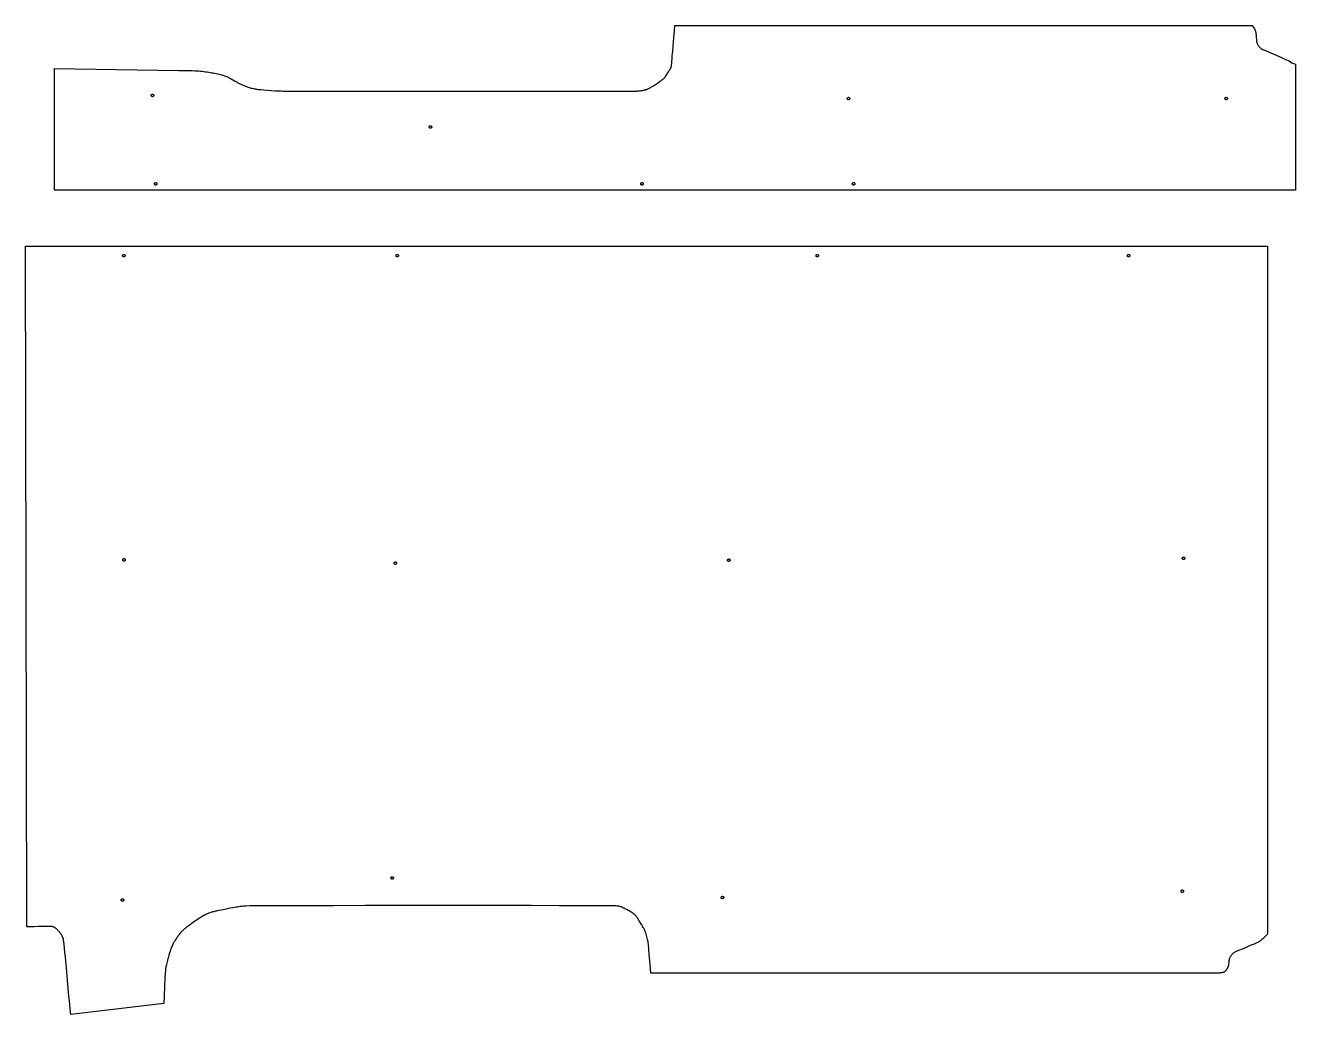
# Model space of a CAD drawing. Extents: x 1573 to 6745, y -2041 to 3468.
# Drawn here: x 2908 to 4919, y -684 to 882 of the extents above; entities that cross this region are included whole.
import ezdxf

# ---------------------------------------------------------------- set-up
doc = ezdxf.new("R2010")
doc.units = 0
doc.layers.add('Default Layer', color=1, linetype='CONTINUOUS')

msp = doc.modelspace()

# ---------------------------------------------------------------- linework, layer by layer
at = {"layer": 'Default Layer'}
for points in [[(4918.8, 620.7), (2953.9, 620.7), (2953.9, 813.5), (3149.9, 810.1), (3154.1, 810.1), (3158.6, 810), (3167.6, 809.9), (3171.9, 809.9), (3175.9, 809.8), (3177.7, 809.7), (3179.4, 809.6), (3180.9, 809.6), (3182.3, 809.5), (3184.9, 809.2), (3187.6, 808.9), (3190.3, 808.6), (3193, 808.2), (3195.6, 807.8), (3198.1, 807.4), (3200.6, 807), (3202.8, 806.6), (3205, 806.2), (3207.5, 805.7), (3209.9, 805.2), (3212.3, 804.7), (3214.6, 804.2), (3216.7, 803.7), (3218.5, 803.3), (3219.8, 802.9), (3220.9, 802.5), (3222, 802.1), (3223.1, 801.7), (3224.2, 801.3), (3225.3, 800.8), (3226.3, 800.4), (3228.5, 799.4), (3229.6, 798.9), (3230.8, 798.2), (3232.2, 797.5), (3233.6, 796.8), (3236.3, 795.3), (3238.7, 794), (3239.8, 793.4), (3240.9, 792.7), (3243, 791.5), (3244.1, 790.8), (3245.2, 790.2), (3246.3, 789.6), (3247.4, 789.1), (3248.6, 788.5), (3250, 787.8), (3251.6, 787.2), (3253.3, 786.5), (3255, 785.8), (3256.8, 785.1), (3258.5, 784.5), (3260.2, 783.9), (3261.9, 783.4), (3263.5, 782.9), (3265.2, 782.4), (3266.9, 782), (3268.6, 781.6), (3270.3, 781.2), (3272, 780.9), (3273.7, 780.6), (3274.8, 780.4), (3276.3, 780.3), (3278.1, 780.1), (3280.2, 779.9), (3285.3, 779.5), (3291, 779), (3297.3, 778.6), (3303.6, 778.1), (3306.7, 778), (3309.7, 777.8), (3312.6, 777.7), (3315.3, 777.6), (3317.6, 777.5), (3321.7, 777.5), (3335.1, 777.4), (3354.9, 777.4), (3380.4, 777.3), (3445.1, 777.3), (3523.5, 777.4), (3697.8, 777.5), (3782.1, 777.5), (3856.6, 777.6), (3859.5, 777.6), (3862.5, 777.6), (3868.8, 777.6), (3871.7, 777.6), (3874.4, 777.6), (3875.6, 777.6), (3876.7, 777.7), (3877.7, 777.7), (3878.5, 777.8), (3880.1, 778), (3881.7, 778.2), (3883.3, 778.4), (3884.8, 778.7), (3886.4, 779), (3887.9, 779.3), (3889.3, 779.7), (3890, 779.9), (3890.6, 780.1), (3891.3, 780.3), (3891.9, 780.6), (3893.1, 781.1), (3894.3, 781.6), (3895.5, 782.2), (3896.7, 782.9), (3897.9, 783.5), (3900.2, 784.8), (3901.4, 785.5), (3902.8, 786.3), (3904.1, 787.2), (3905.6, 788.1), (3907, 789), (3908.3, 789.9), (3909.6, 790.8), (3910.7, 791.6), (3912.9, 793.1), (3913.9, 793.9), (3915, 794.7), (3916, 795.5), (3917, 796.3), (3917.5, 796.8), (3918, 797.2), (3918.4, 797.7), (3918.9, 798.2), (3919.3, 798.7), (3919.8, 799.2), (3920.3, 799.8), (3920.7, 800.4), (3921.7, 801.7), (3922.6, 803.1), (3923.5, 804.4), (3924.3, 805.7), (3925.7, 808), (3926.3, 808.9), (3927, 809.9), (3927.6, 810.8), (3928.2, 811.8), (3928.8, 812.7), (3929.1, 813.2), (3929.3, 813.7), (3929.6, 814.2), (3929.8, 814.7), (3930, 815.3), (3930.2, 815.8), (3930.3, 816.2), (3930.4, 816.8), (3930.5, 817.6), (3930.6, 818.5), (3930.9, 821.1), (3931.2, 824.2), (3931.5, 827.9), (3931.9, 832.1), (3932.6, 841.5), (3934.3, 862.4), (3935.1, 872.5), (3935.8, 881.5), (4850.2, 881.5), (4853.8, 875.9), (4855.9, 870.5), (4856, 868.5), (4856.2, 866.3), (4856.5, 861.9), (4856.6, 859.8), (4856.8, 857.9), (4856.9, 857.1), (4857.1, 856.3), (4857.2, 855.6), (4857.3, 855.1), (4857.6, 854.1), (4858, 853), (4858.5, 852), (4859, 851), (4859.5, 850), (4860, 849.1), (4860.6, 848.3), (4860.8, 847.9), (4861.1, 847.6), (4861.4, 847.2), (4861.7, 846.9), (4862, 846.7), (4862.3, 846.4), (4862.9, 845.8), (4863.6, 845.3), (4864.3, 844.9), (4865, 844.4), (4866.5, 843.6), (4867.1, 843.2), (4868.3, 842.7), (4871.9, 841.1), (4877, 838.9), (4883, 836.3), (4896.4, 830.6), (4902.9, 827.8), (4908.7, 825.4), (4913, 822.4), (4918.8, 819.9), (4918.8, 620.7)], [(3106.9, 770.7), (3106.9, 770.9), (3106.9, 771.1), (3107, 771.3), (3107, 771.5), (3107.1, 771.7), (3107.2, 771.8), (3107.3, 772), (3107.5, 772.1), (3107.6, 772.3), (3107.8, 772.4), (3107.9, 772.5), (3108.1, 772.6), (3108.3, 772.6), (3108.5, 772.7), (3108.7, 772.7), (3108.9, 772.7), (3109.1, 772.7), (3109.3, 772.7), (3109.5, 772.6), (3109.6, 772.6), (3109.8, 772.5), (3110, 772.4), (3110.1, 772.3), (3110.3, 772.1), (3110.4, 772), (3110.5, 771.8), (3110.6, 771.7), (3110.7, 771.5), (3110.8, 771.3), (3110.8, 771.1), (3110.9, 770.9), (3110.9, 770.7), (3110.9, 770.5), (3110.8, 770.3), (3110.8, 770.1), (3110.7, 769.9), (3110.6, 769.8), (3110.5, 769.6), (3110.4, 769.4), (3110.3, 769.3), (3110.1, 769.2), (3110, 769.1), (3109.8, 769), (3109.6, 768.9), (3109.5, 768.8), (3109.3, 768.8), (3109.1, 768.7), (3108.9, 768.7), (3108.7, 768.7), (3108.5, 768.8), (3108.3, 768.8), (3108.1, 768.9), (3107.9, 769), (3107.8, 769.1), (3107.6, 769.2), (3107.5, 769.3), (3107.3, 769.4), (3107.2, 769.6), (3107.1, 769.8), (3107, 769.9), (3107, 770.1), (3106.9, 770.3), (3106.9, 770.5), (3106.9, 770.7)], [(4208.9, 765.7), (4208.9, 765.9), (4208.9, 766.1), (4209, 766.3), (4209, 766.5), (4209.1, 766.7), (4209.2, 766.8), (4209.3, 767), (4209.5, 767.1), (4209.6, 767.3), (4209.8, 767.4), (4209.9, 767.5), (4210.1, 767.6), (4210.3, 767.6), (4210.5, 767.7), (4210.7, 767.7), (4210.9, 767.7), (4211.1, 767.7), (4211.3, 767.7), (4211.5, 767.6), (4211.6, 767.6), (4211.8, 767.5), (4212, 767.4), (4212.1, 767.3), (4212.3, 767.1), (4212.4, 767), (4212.5, 766.8), (4212.6, 766.7), (4212.7, 766.5), (4212.8, 766.3), (4212.8, 766.1), (4212.9, 765.9), (4212.9, 765.7), (4212.9, 765.5), (4212.8, 765.3), (4212.8, 765.1), (4212.7, 764.9), (4212.6, 764.8), (4212.5, 764.6), (4212.4, 764.4), (4212.3, 764.3), (4212.1, 764.2), (4212, 764.1), (4211.8, 764), (4211.6, 763.9), (4211.5, 763.8), (4211.3, 763.8), (4211.1, 763.7), (4210.9, 763.7), (4210.7, 763.7), (4210.5, 763.8), (4210.3, 763.8), (4210.1, 763.9), (4209.9, 764), (4209.8, 764.1), (4209.6, 764.2), (4209.5, 764.3), (4209.3, 764.4), (4209.2, 764.6), (4209.1, 764.8), (4209, 764.9), (4209, 765.1), (4208.9, 765.3), (4208.9, 765.5), (4208.9, 765.7)], [(4806.9, 765.7), (4806.9, 765.9), (4806.9, 766.1), (4807, 766.3), (4807, 766.5), (4807.1, 766.7), (4807.2, 766.8), (4807.3, 767), (4807.5, 767.1), (4807.6, 767.3), (4807.8, 767.4), (4807.9, 767.5), (4808.1, 767.6), (4808.3, 767.6), (4808.5, 767.7), (4808.7, 767.7), (4808.9, 767.7), (4809.1, 767.7), (4809.3, 767.7), (4809.5, 767.6), (4809.6, 767.6), (4809.8, 767.5), (4810, 767.4), (4810.1, 767.3), (4810.3, 767.1), (4810.4, 767), (4810.5, 766.8), (4810.6, 766.7), (4810.7, 766.5), (4810.8, 766.3), (4810.8, 766.1), (4810.9, 765.9), (4810.9, 765.7), (4810.9, 765.5), (4810.8, 765.3), (4810.8, 765.1), (4810.7, 764.9), (4810.6, 764.8), (4810.5, 764.6), (4810.4, 764.4), (4810.3, 764.3), (4810.1, 764.2), (4810, 764.1), (4809.8, 764), (4809.6, 763.9), (4809.5, 763.8), (4809.3, 763.8), (4809.1, 763.7), (4808.9, 763.7), (4808.7, 763.7), (4808.5, 763.8), (4808.3, 763.8), (4808.1, 763.9), (4807.9, 764), (4807.8, 764.1), (4807.6, 764.2), (4807.5, 764.3), (4807.3, 764.4), (4807.2, 764.6), (4807.1, 764.8), (4807, 764.9), (4807, 765.1), (4806.9, 765.3), (4806.9, 765.5), (4806.9, 765.7)], [(3546.9, 720.7), (3546.9, 720.9), (3546.9, 721.1), (3547, 721.3), (3547, 721.5), (3547.1, 721.7), (3547.2, 721.8), (3547.3, 722), (3547.5, 722.1), (3547.6, 722.3), (3547.8, 722.4), (3547.9, 722.5), (3548.1, 722.6), (3548.3, 722.6), (3548.5, 722.7), (3548.7, 722.7), (3548.9, 722.7), (3549.1, 722.7), (3549.3, 722.7), (3549.5, 722.6), (3549.6, 722.6), (3549.8, 722.5), (3550, 722.4), (3550.1, 722.3), (3550.3, 722.1), (3550.4, 722), (3550.5, 721.8), (3550.6, 721.7), (3550.7, 721.5), (3550.8, 721.3), (3550.8, 721.1), (3550.9, 720.9), (3550.9, 720.7), (3550.9, 720.5), (3550.8, 720.3), (3550.8, 720.1), (3550.7, 719.9), (3550.6, 719.8), (3550.5, 719.6), (3550.4, 719.4), (3550.3, 719.3), (3550.1, 719.2), (3550, 719.1), (3549.8, 719), (3549.6, 718.9), (3549.5, 718.8), (3549.3, 718.8), (3549.1, 718.7), (3548.9, 718.7), (3548.7, 718.7), (3548.5, 718.8), (3548.3, 718.8), (3548.1, 718.9), (3547.9, 719), (3547.8, 719.1), (3547.6, 719.2), (3547.5, 719.3), (3547.3, 719.4), (3547.2, 719.6), (3547.1, 719.8), (3547, 719.9), (3547, 720.1), (3546.9, 720.3), (3546.9, 720.5), (3546.9, 720.7)], [(3111.9, 630.7), (3111.9, 630.9), (3111.9, 631.1), (3112, 631.3), (3112, 631.5), (3112.1, 631.7), (3112.2, 631.8), (3112.3, 632), (3112.5, 632.1), (3112.6, 632.3), (3112.8, 632.4), (3112.9, 632.5), (3113.1, 632.6), (3113.3, 632.6), (3113.5, 632.7), (3113.7, 632.7), (3113.9, 632.7), (3114.1, 632.7), (3114.3, 632.7), (3114.5, 632.6), (3114.6, 632.6), (3114.8, 632.5), (3115, 632.4), (3115.1, 632.3), (3115.3, 632.1), (3115.4, 632), (3115.5, 631.8), (3115.6, 631.7), (3115.7, 631.5), (3115.8, 631.3), (3115.8, 631.1), (3115.9, 630.9), (3115.9, 630.7), (3115.9, 630.5), (3115.8, 630.3), (3115.8, 630.1), (3115.7, 629.9), (3115.6, 629.8), (3115.5, 629.6), (3115.4, 629.4), (3115.3, 629.3), (3115.1, 629.2), (3115, 629.1), (3114.8, 629), (3114.6, 628.9), (3114.5, 628.8), (3114.3, 628.8), (3114.1, 628.7), (3113.9, 628.7), (3113.7, 628.7), (3113.5, 628.8), (3113.3, 628.8), (3113.1, 628.9), (3112.9, 629), (3112.8, 629.1), (3112.6, 629.2), (3112.5, 629.3), (3112.3, 629.4), (3112.2, 629.6), (3112.1, 629.8), (3112, 629.9), (3112, 630.1), (3111.9, 630.3), (3111.9, 630.5), (3111.9, 630.7)], [(3881.9, 630.7), (3881.9, 630.9), (3881.9, 631.1), (3882, 631.3), (3882, 631.5), (3882.1, 631.7), (3882.2, 631.8), (3882.3, 632), (3882.5, 632.1), (3882.6, 632.3), (3882.8, 632.4), (3882.9, 632.5), (3883.1, 632.6), (3883.3, 632.6), (3883.5, 632.7), (3883.7, 632.7), (3883.9, 632.7), (3884.1, 632.7), (3884.3, 632.7), (3884.5, 632.6), (3884.6, 632.6), (3884.8, 632.5), (3885, 632.4), (3885.1, 632.3), (3885.3, 632.1), (3885.4, 632), (3885.5, 631.8), (3885.6, 631.7), (3885.7, 631.5), (3885.8, 631.3), (3885.8, 631.1), (3885.9, 630.9), (3885.9, 630.7), (3885.9, 630.5), (3885.8, 630.3), (3885.8, 630.1), (3885.7, 629.9), (3885.6, 629.8), (3885.5, 629.6), (3885.4, 629.4), (3885.3, 629.3), (3885.1, 629.2), (3885, 629.1), (3884.8, 629), (3884.6, 628.9), (3884.5, 628.8), (3884.3, 628.8), (3884.1, 628.7), (3883.9, 628.7), (3883.7, 628.7), (3883.5, 628.8), (3883.3, 628.8), (3883.1, 628.9), (3882.9, 629), (3882.8, 629.1), (3882.6, 629.2), (3882.5, 629.3), (3882.3, 629.4), (3882.2, 629.6), (3882.1, 629.8), (3882, 629.9), (3882, 630.1), (3881.9, 630.3), (3881.9, 630.5), (3881.9, 630.7)], [(4216.9, 630.7), (4216.9, 630.9), (4216.9, 631.1), (4217, 631.3), (4217, 631.5), (4217.1, 631.7), (4217.2, 631.8), (4217.3, 632), (4217.5, 632.1), (4217.6, 632.3), (4217.8, 632.4), (4217.9, 632.5), (4218.1, 632.6), (4218.3, 632.6), (4218.5, 632.7), (4218.7, 632.7), (4218.9, 632.7), (4219.1, 632.7), (4219.3, 632.7), (4219.5, 632.6), (4219.6, 632.6), (4219.8, 632.5), (4220, 632.4), (4220.1, 632.3), (4220.3, 632.1), (4220.4, 632), (4220.5, 631.8), (4220.6, 631.7), (4220.7, 631.5), (4220.8, 631.3), (4220.8, 631.1), (4220.9, 630.9), (4220.9, 630.7), (4220.9, 630.5), (4220.8, 630.3), (4220.8, 630.1), (4220.7, 629.9), (4220.6, 629.8), (4220.5, 629.6), (4220.4, 629.4), (4220.3, 629.3), (4220.1, 629.2), (4220, 629.1), (4219.8, 629), (4219.6, 628.9), (4219.5, 628.8), (4219.3, 628.8), (4219.1, 628.7), (4218.9, 628.7), (4218.7, 628.7), (4218.5, 628.8), (4218.3, 628.8), (4218.1, 628.9), (4217.9, 629), (4217.8, 629.1), (4217.6, 629.2), (4217.5, 629.3), (4217.3, 629.4), (4217.2, 629.6), (4217.1, 629.8), (4217, 629.9), (4217, 630.1), (4216.9, 630.3), (4216.9, 630.5), (4216.9, 630.7)], [(2907.6, 532), (4874.4, 532), (4874.4, -556.9), (4872, -559.3), (4870.8, -560.5), (4869.6, -561.6), (4867.9, -563.2), (4866.7, -564.3), (4865.5, -565.4), (4864.2, -566.5), (4863.5, -567.1), (4862.8, -567.7), (4862.1, -568.2), (4861.4, -568.7), (4860.7, -569.2), (4860, -569.6), (4859.6, -569.8), (4859, -570.1), (4857.4, -570.8), (4855.4, -571.8), (4852.9, -572.8), (4850.1, -574), (4847, -575.2), (4840.5, -577.9), (4834.1, -580.5), (4828.5, -582.7), (4826.2, -583.7), (4824.3, -584.5), (4823, -585.1), (4822.5, -585.3), (4822.3, -585.4), (4821.5, -585.9), (4820.8, -586.5), (4820.1, -587), (4819.5, -587.6), (4818.8, -588.2), (4818.2, -588.8), (4817.6, -589.5), (4817.1, -590.1), (4816.6, -590.8), (4816.1, -591.5), (4815.6, -592.3), (4815.2, -593), (4814.8, -593.8), (4814.4, -594.6), (4814.1, -595.4), (4813.8, -596.2), (4813.7, -596.7), (4813.5, -597.3), (4813.4, -597.9), (4813.3, -598.7), (4813.2, -600.3), (4813, -602.1), (4812.7, -604), (4812.6, -604.9), (4812.5, -605.8), (4812.3, -606.6), (4812.1, -607.4), (4811.9, -608.2), (4811.8, -608.5), (4811.6, -608.8), (4811.1, -610.1), (4810.8, -610.7), (4810.4, -611.3), (4810.1, -611.9), (4809.7, -612.5), (4809.4, -613), (4809, -613.6), (4808.6, -614.2), (4808.1, -614.7), (4807.7, -615.2), (4807.2, -615.7), (4806.7, -616.1), (4806.2, -616.5), (4805.6, -616.9), (4805.1, -617.2), (4804.8, -617.4), (4804.4, -617.5), (4804, -617.7), (4803.6, -617.8), (4803.2, -617.9), (4802.8, -618), (4801.8, -618.1), (4800.7, -618.3), (4799.5, -618.4), (4798.3, -618.5), (4797.1, -618.5), (4794.5, -618.6), (4791.8, -618.7), (4789.3, -618.8), (4788.1, -618.8), (4786.9, -618.9), (3897.9, -618.9), (3897.3, -612), (3896.7, -604.5), (3895.4, -589), (3894.8, -581.8), (3894.5, -578.6), (3894.2, -575.6), (3894, -573), (3893.7, -570.7), (3893.5, -568.9), (3893.4, -568.2), (3893.3, -567.6), (3892.8, -565.5), (3892.3, -563.3), (3891.8, -561.1), (3891.2, -558.9), (3890.5, -556.8), (3889.8, -554.8), (3889.5, -553.8), (3889.1, -552.9), (3888.8, -552), (3888.4, -551.2), (3888.1, -550.3), (3887.7, -549.5), (3887.2, -548.7), (3886.8, -547.8), (3886.3, -547), (3885.8, -546.2), (3884.9, -544.6), (3883.9, -543), (3882.9, -541.5), (3882, -540.1), (3881.1, -538.7), (3880.3, -537.3), (3879.5, -535.9), (3878.7, -534.6), (3878, -533.2), (3877.1, -531.8), (3876.7, -531.2), (3876.3, -530.5), (3875.8, -529.9), (3875.3, -529.3), (3874.8, -528.7), (3874.3, -528.1), (3873.7, -527.5), (3873.2, -527), (3872.6, -526.4), (3872, -525.9), (3871.3, -525.4), (3870.7, -524.9), (3870, -524.4), (3869.4, -523.9), (3868, -522.9), (3866.6, -522), (3865.2, -521.2), (3863.7, -520.3), (3862.2, -519.4), (3860.3, -518.4), (3858.2, -517.3), (3857.1, -516.7), (3856, -516.1), (3854.8, -515.6), (3853.6, -515), (3852.4, -514.5), (3851.2, -514), (3849.9, -513.6), (3848.7, -513.2), (3847.5, -512.9), (3846.3, -512.6), (3846.1, -512.5), (3845.6, -512.5), (3844.1, -512.5), (3841.8, -512.4), (3838.8, -512.3), (3830.6, -512.2), (3819.6, -512.2), (3806.2, -512.1), (3790.4, -512), (3752.9, -511.9), (3708.7, -511.8), (3659.4, -511.7), (3606.8, -511.7), (3552.5, -511.7), (3498.1, -511.7), (3445.3, -511.8), (3395.7, -511.9), (3351.1, -512), (3313, -512.1), (3296.9, -512.2), (3283.1, -512.2), (3271.8, -512.3), (3263.1, -512.4), (3257.3, -512.5), (3255.6, -512.5), (3254.6, -512.6), (3252.4, -512.8), (3250.2, -513), (3247.9, -513.3), (3245.6, -513.7), (3243.2, -514), (3240.9, -514.4), (3238.6, -514.8), (3236.3, -515.2), (3231.8, -516.1), (3227.6, -516.9), (3220.6, -518.4), (3217.5, -519), (3214.5, -519.6), (3211.5, -520.2), (3210, -520.5), (3208.5, -520.8), (3207, -521.2), (3205.5, -521.5), (3204.1, -521.9), (3202.6, -522.3), (3201.1, -522.8), (3199.7, -523.3), (3198.2, -523.8), (3196.8, -524.4), (3195.4, -525), (3193.9, -525.7), (3192.4, -526.5), (3190.8, -527.3), (3189.2, -528.2), (3187.7, -529.1), (3186.1, -530.1), (3184.5, -531), (3182.9, -532), (3181.4, -533), (3178.4, -535), (3175.6, -536.9), (3173.1, -538.7), (3170.7, -540.3), (3168.3, -542.1), (3165.9, -543.8), (3164.7, -544.7), (3163.5, -545.6), (3162.3, -546.5), (3161.2, -547.4), (3160.1, -548.3), (3159, -549.2), (3157.9, -550.2), (3156.9, -551.1), (3155.9, -552.1), (3155, -553), (3154.1, -554), (3153.1, -555), (3152.2, -556.2), (3151.3, -557.3), (3150.4, -558.5), (3149.4, -559.7), (3148.6, -560.9), (3147.7, -562.1), (3146.9, -563.2), (3146.1, -564.4), (3144.7, -566.6), (3143.5, -568.5), (3143, -569.3), (3142.5, -570.1), (3142.1, -570.8), (3141.8, -571.5), (3141.1, -573), (3140.4, -574.4), (3139.8, -575.9), (3139.2, -577.4), (3138.6, -578.9), (3138.1, -580.4), (3137.6, -581.9), (3136.9, -583.9), (3136, -586.8), (3134.9, -590.3), (3134.4, -592.2), (3133.8, -594.2), (3133.2, -596.3), (3132.6, -598.4), (3132.1, -600.6), (3131.5, -602.7), (3131, -604.8), (3130.6, -606.9), (3130.2, -608.9), (3129.8, -610.8), (3129.7, -611.8), (3129.5, -612.9), (3129.4, -614), (3129.3, -615.3), (3129, -618), (3128.8, -621.1), (3128.6, -624.4), (3128.4, -627.9), (3128.2, -631.6), (3128.1, -635.4), (3127.7, -643.3), (3127.4, -651.3), (3127.1, -659.2), (3126.9, -662.9), (3126.7, -666.5), (2979.5, -684.3), (2978.7, -676.4), (2977.9, -667.8), (2976.1, -649.2), (2974.3, -629.8), (2972.6, -610.8), (2970.9, -593.5), (2970.2, -585.9), (2969.5, -579.1), (2968.9, -573.5), (2968.4, -569), (2968.2, -567.3), (2968, -565.9), (2967.8, -565), (2967.8, -564.6), (2967.7, -564.4), (2967.5, -563.7), (2967.2, -563), (2966.9, -562.3), (2966.6, -561.6), (2966.3, -560.9), (2966, -560.2), (2965.7, -559.5), (2965.3, -558.9), (2964.9, -558.2), (2964.5, -557.6), (2964.1, -556.9), (2963.7, -556.3), (2963.2, -555.7), (2962.8, -555.1), (2962.3, -554.5), (2961.8, -553.9), (2960.8, -552.7), (2959.7, -551.5), (2959.2, -550.9), (2958.6, -550.3), (2957.9, -549.7), (2957.3, -549.1), (2956.7, -548.5), (2956, -548), (2955.3, -547.5), (2954.6, -547), (2953.9, -546.6), (2953.1, -546.1), (2952.4, -545.8), (2951.6, -545.5), (2951.1, -545.4), (2950.6, -545.2), (2949.9, -545.1), (2949.2, -545.1), (2948.3, -545), (2947.4, -544.9), (2945.3, -544.9), (2942.9, -544.8), (2940.2, -544.8), (2937.4, -544.9), (2934.3, -544.9), (2928, -545.1), (2921.6, -545.3), (2915.4, -545.4), (2912.5, -545.5), (2909.8, -545.5), (2907.6, 532)], [(3065.4, 517), (3065.4, 516.8), (3065.3, 516.6), (3065.3, 516.4), (3065.2, 516.2), (3065.1, 516.1), (3065, 515.9), (3064.9, 515.7), (3064.8, 515.6), (3064.6, 515.5), (3064.5, 515.3), (3064.3, 515.2), (3064.1, 515.2), (3064, 515.1), (3063.8, 515), (3063.6, 515), (3063.4, 515), (3063.2, 515), (3063, 515), (3062.8, 515.1), (3062.6, 515.2), (3062.4, 515.2), (3062.2, 515.3), (3062.1, 515.5), (3062, 515.6), (3061.8, 515.7), (3061.7, 515.9), (3061.6, 516.1), (3061.5, 516.2), (3061.5, 516.4), (3061.4, 516.6), (3061.4, 516.8), (3061.4, 517), (3061.4, 517.2), (3061.4, 517.4), (3061.5, 517.6), (3061.5, 517.8), (3061.6, 518), (3061.7, 518.1), (3061.8, 518.3), (3062, 518.4), (3062.1, 518.5), (3062.2, 518.7), (3062.4, 518.8), (3062.6, 518.8), (3062.8, 518.9), (3063, 519), (3063.2, 519), (3063.4, 519), (3063.6, 519), (3063.8, 519), (3064, 518.9), (3064.1, 518.8), (3064.3, 518.8), (3064.5, 518.7), (3064.6, 518.5), (3064.8, 518.4), (3064.9, 518.3), (3065, 518.1), (3065.1, 518), (3065.2, 517.8), (3065.3, 517.6), (3065.3, 517.4), (3065.4, 517.2), (3065.4, 517)], [(3498.4, 517), (3498.4, 516.8), (3498.3, 516.6), (3498.3, 516.4), (3498.2, 516.2), (3498.1, 516.1), (3498, 515.9), (3497.9, 515.7), (3497.8, 515.6), (3497.6, 515.5), (3497.5, 515.3), (3497.3, 515.2), (3497.1, 515.2), (3497, 515.1), (3496.8, 515), (3496.6, 515), (3496.4, 515), (3496.2, 515), (3496, 515), (3495.8, 515.1), (3495.6, 515.2), (3495.4, 515.2), (3495.2, 515.3), (3495.1, 515.5), (3495, 515.6), (3494.8, 515.7), (3494.7, 515.9), (3494.6, 516.1), (3494.5, 516.2), (3494.5, 516.4), (3494.4, 516.6), (3494.4, 516.8), (3494.4, 517), (3494.4, 517.2), (3494.4, 517.4), (3494.5, 517.6), (3494.5, 517.8), (3494.6, 518), (3494.7, 518.1), (3494.8, 518.3), (3495, 518.4), (3495.1, 518.5), (3495.2, 518.7), (3495.4, 518.8), (3495.6, 518.8), (3495.8, 518.9), (3496, 519), (3496.2, 519), (3496.4, 519), (3496.6, 519), (3496.8, 519), (3497, 518.9), (3497.1, 518.8), (3497.3, 518.8), (3497.5, 518.7), (3497.6, 518.5), (3497.8, 518.4), (3497.9, 518.3), (3498, 518.1), (3498.1, 518), (3498.2, 517.8), (3498.3, 517.6), (3498.3, 517.4), (3498.4, 517.2), (3498.4, 517)], [(4163.4, 517), (4163.4, 516.8), (4163.3, 516.6), (4163.3, 516.4), (4163.2, 516.2), (4163.1, 516.1), (4163, 515.9), (4162.9, 515.7), (4162.8, 515.6), (4162.6, 515.5), (4162.5, 515.3), (4162.3, 515.2), (4162.1, 515.2), (4162, 515.1), (4161.8, 515), (4161.6, 515), (4161.4, 515), (4161.2, 515), (4161, 515), (4160.8, 515.1), (4160.6, 515.2), (4160.4, 515.2), (4160.2, 515.3), (4160.1, 515.5), (4160, 515.6), (4159.8, 515.7), (4159.7, 515.9), (4159.6, 516.1), (4159.5, 516.2), (4159.5, 516.4), (4159.4, 516.6), (4159.4, 516.8), (4159.4, 517), (4159.4, 517.2), (4159.4, 517.4), (4159.5, 517.6), (4159.5, 517.8), (4159.6, 518), (4159.7, 518.1), (4159.8, 518.3), (4160, 518.4), (4160.1, 518.5), (4160.2, 518.7), (4160.4, 518.8), (4160.6, 518.8), (4160.8, 518.9), (4161, 519), (4161.2, 519), (4161.4, 519), (4161.6, 519), (4161.8, 519), (4162, 518.9), (4162.1, 518.8), (4162.3, 518.8), (4162.5, 518.7), (4162.6, 518.5), (4162.8, 518.4), (4162.9, 518.3), (4163, 518.1), (4163.1, 518), (4163.2, 517.8), (4163.3, 517.6), (4163.3, 517.4), (4163.4, 517.2), (4163.4, 517)], [(4656.4, 517), (4656.4, 516.8), (4656.3, 516.6), (4656.3, 516.4), (4656.2, 516.2), (4656.1, 516.1), (4656, 515.9), (4655.9, 515.7), (4655.8, 515.6), (4655.6, 515.5), (4655.5, 515.3), (4655.3, 515.2), (4655.1, 515.2), (4655, 515.1), (4654.8, 515), (4654.6, 515), (4654.4, 515), (4654.2, 515), (4654, 515), (4653.8, 515.1), (4653.6, 515.2), (4653.4, 515.2), (4653.2, 515.3), (4653.1, 515.5), (4653, 515.6), (4652.8, 515.7), (4652.7, 515.9), (4652.6, 516.1), (4652.5, 516.2), (4652.5, 516.4), (4652.4, 516.6), (4652.4, 516.8), (4652.4, 517), (4652.4, 517.2), (4652.4, 517.4), (4652.5, 517.6), (4652.5, 517.8), (4652.6, 518), (4652.7, 518.1), (4652.8, 518.3), (4653, 518.4), (4653.1, 518.5), (4653.2, 518.7), (4653.4, 518.8), (4653.6, 518.8), (4653.8, 518.9), (4654, 519), (4654.2, 519), (4654.4, 519), (4654.6, 519), (4654.8, 519), (4655, 518.9), (4655.1, 518.8), (4655.3, 518.8), (4655.5, 518.7), (4655.6, 518.5), (4655.8, 518.4), (4655.9, 518.3), (4656, 518.1), (4656.1, 518), (4656.2, 517.8), (4656.3, 517.6), (4656.3, 517.4), (4656.4, 517.2), (4656.4, 517)], [(3065.8, 35.5), (3065.8, 35.3), (3065.7, 35.1), (3065.7, 34.9), (3065.6, 34.7), (3065.5, 34.5), (3065.4, 34.3), (3065.3, 34.2), (3065.2, 34.1), (3065, 33.9), (3064.9, 33.8), (3064.7, 33.7), (3064.6, 33.6), (3064.4, 33.6), (3064.2, 33.5), (3064, 33.5), (3063.8, 33.5), (3063.6, 33.5), (3063.4, 33.5), (3063.2, 33.6), (3063, 33.6), (3062.8, 33.7), (3062.7, 33.8), (3062.5, 33.9), (3062.4, 34.1), (3062.2, 34.2), (3062.1, 34.3), (3062, 34.5), (3061.9, 34.7), (3061.9, 34.9), (3061.8, 35.1), (3061.8, 35.3), (3061.8, 35.5), (3061.8, 35.7), (3061.8, 35.9), (3061.9, 36.1), (3061.9, 36.2), (3062, 36.4), (3062.1, 36.6), (3062.2, 36.7), (3062.4, 36.9), (3062.5, 37), (3062.7, 37.1), (3062.8, 37.2), (3063, 37.3), (3063.2, 37.4), (3063.4, 37.4), (3063.6, 37.5), (3063.8, 37.5), (3064, 37.5), (3064.2, 37.4), (3064.4, 37.4), (3064.6, 37.3), (3064.7, 37.2), (3064.9, 37.1), (3065, 37), (3065.2, 36.9), (3065.3, 36.7), (3065.4, 36.6), (3065.5, 36.4), (3065.6, 36.2), (3065.7, 36.1), (3065.7, 35.9), (3065.8, 35.7), (3065.8, 35.5)], [(3495.4, 30.4), (3495.3, 30.2), (3495.3, 30), (3495.3, 29.8), (3495.2, 29.6), (3495.1, 29.4), (3495, 29.3), (3494.9, 29.1), (3494.8, 29), (3494.6, 28.8), (3494.5, 28.7), (3494.3, 28.6), (3494.1, 28.5), (3493.9, 28.5), (3493.8, 28.4), (3493.6, 28.4), (3493.4, 28.4), (3493.1, 28.4), (3492.9, 28.4), (3492.8, 28.5), (3492.6, 28.5), (3492.4, 28.6), (3492.2, 28.7), (3492.1, 28.8), (3491.9, 29), (3491.8, 29.1), (3491.7, 29.3), (3491.6, 29.4), (3491.5, 29.6), (3491.4, 29.8), (3491.4, 30), (3491.4, 30.2), (3491.4, 30.4), (3491.4, 30.6), (3491.4, 30.8), (3491.4, 31), (3491.5, 31.1), (3491.6, 31.3), (3491.7, 31.5), (3491.8, 31.6), (3491.9, 31.8), (3492.1, 31.9), (3492.2, 32), (3492.4, 32.1), (3492.6, 32.2), (3492.8, 32.3), (3492.9, 32.3), (3493.1, 32.4), (3493.4, 32.4), (3493.6, 32.4), (3493.8, 32.3), (3493.9, 32.3), (3494.1, 32.2), (3494.3, 32.1), (3494.5, 32), (3494.6, 31.9), (3494.8, 31.8), (3494.9, 31.6), (3495, 31.5), (3495.1, 31.3), (3495.2, 31.1), (3495.3, 31), (3495.3, 30.8), (3495.3, 30.6), (3495.4, 30.4)], [(4023.4, 35), (4023.4, 34.8), (4023.3, 34.6), (4023.3, 34.4), (4023.2, 34.2), (4023.1, 34.1), (4023, 33.9), (4022.9, 33.7), (4022.8, 33.6), (4022.6, 33.5), (4022.5, 33.3), (4022.3, 33.2), (4022.1, 33.2), (4022, 33.1), (4021.8, 33), (4021.6, 33), (4021.4, 33), (4021.2, 33), (4021, 33), (4020.8, 33.1), (4020.6, 33.2), (4020.4, 33.2), (4020.2, 33.3), (4020.1, 33.5), (4020, 33.6), (4019.8, 33.7), (4019.7, 33.9), (4019.6, 34.1), (4019.5, 34.2), (4019.5, 34.4), (4019.4, 34.6), (4019.4, 34.8), (4019.4, 35), (4019.4, 35.2), (4019.4, 35.4), (4019.5, 35.6), (4019.5, 35.8), (4019.6, 36), (4019.7, 36.1), (4019.8, 36.3), (4020, 36.4), (4020.1, 36.5), (4020.2, 36.7), (4020.4, 36.8), (4020.6, 36.8), (4020.8, 36.9), (4021, 37), (4021.2, 37), (4021.4, 37), (4021.6, 37), (4021.8, 37), (4022, 36.9), (4022.1, 36.8), (4022.3, 36.8), (4022.5, 36.7), (4022.6, 36.5), (4022.8, 36.4), (4022.9, 36.3), (4023, 36.1), (4023.1, 36), (4023.2, 35.8), (4023.3, 35.6), (4023.3, 35.4), (4023.4, 35.2), (4023.4, 35)], [(4743.4, 38), (4743.4, 37.8), (4743.3, 37.6), (4743.3, 37.4), (4743.2, 37.2), (4743.1, 37.1), (4743, 36.9), (4742.9, 36.7), (4742.8, 36.6), (4742.6, 36.5), (4742.5, 36.3), (4742.3, 36.2), (4742.1, 36.2), (4742, 36.1), (4741.8, 36), (4741.6, 36), (4741.4, 36), (4741.2, 36), (4741, 36), (4740.8, 36.1), (4740.6, 36.2), (4740.4, 36.2), (4740.2, 36.3), (4740.1, 36.5), (4740, 36.6), (4739.8, 36.7), (4739.7, 36.9), (4739.6, 37.1), (4739.5, 37.2), (4739.5, 37.4), (4739.4, 37.6), (4739.4, 37.8), (4739.4, 38), (4739.4, 38.2), (4739.4, 38.4), (4739.5, 38.6), (4739.5, 38.8), (4739.6, 39), (4739.7, 39.1), (4739.8, 39.3), (4740, 39.4), (4740.1, 39.5), (4740.2, 39.7), (4740.4, 39.8), (4740.6, 39.8), (4740.8, 39.9), (4741, 40), (4741.2, 40), (4741.4, 40), (4741.6, 40), (4741.8, 40), (4742, 39.9), (4742.1, 39.8), (4742.3, 39.8), (4742.5, 39.7), (4742.6, 39.5), (4742.8, 39.4), (4742.9, 39.3), (4743, 39.1), (4743.1, 39), (4743.2, 38.8), (4743.3, 38.6), (4743.3, 38.4), (4743.4, 38.2), (4743.4, 38)], [(3490.4, -468), (3490.4, -468.2), (3490.3, -468.4), (3490.3, -468.6), (3490.2, -468.8), (3490.1, -468.9), (3490, -469.1), (3489.9, -469.3), (3489.8, -469.4), (3489.6, -469.5), (3489.5, -469.7), (3489.3, -469.8), (3489.1, -469.8), (3489, -469.9), (3488.8, -470), (3488.6, -470), (3488.4, -470), (3488.2, -470), (3488, -470), (3487.8, -469.9), (3487.6, -469.8), (3487.4, -469.8), (3487.2, -469.7), (3487.1, -469.5), (3487, -469.4), (3486.8, -469.3), (3486.7, -469.1), (3486.6, -468.9), (3486.5, -468.8), (3486.5, -468.6), (3486.4, -468.4), (3486.4, -468.2), (3486.4, -468), (3486.4, -467.8), (3486.4, -467.6), (3486.5, -467.4), (3486.5, -467.2), (3486.6, -467), (3486.7, -466.9), (3486.8, -466.7), (3487, -466.6), (3487.1, -466.5), (3487.2, -466.3), (3487.4, -466.2), (3487.6, -466.2), (3487.8, -466.1), (3488, -466), (3488.2, -466), (3488.4, -466), (3488.6, -466), (3488.8, -466), (3489, -466.1), (3489.1, -466.2), (3489.3, -466.2), (3489.5, -466.3), (3489.6, -466.5), (3489.8, -466.6), (3489.9, -466.7), (3490, -466.9), (3490.1, -467), (3490.2, -467.2), (3490.3, -467.4), (3490.3, -467.6), (3490.4, -467.8), (3490.4, -468)], [(3063.4, -503), (3063.4, -503.2), (3063.3, -503.4), (3063.3, -503.6), (3063.2, -503.8), (3063.1, -503.9), (3063, -504.1), (3062.9, -504.3), (3062.8, -504.4), (3062.6, -504.5), (3062.5, -504.7), (3062.3, -504.8), (3062.1, -504.8), (3062, -504.9), (3061.8, -505), (3061.6, -505), (3061.4, -505), (3061.2, -505), (3061, -505), (3060.8, -504.9), (3060.6, -504.8), (3060.4, -504.8), (3060.2, -504.7), (3060.1, -504.5), (3060, -504.4), (3059.8, -504.3), (3059.7, -504.1), (3059.6, -503.9), (3059.5, -503.8), (3059.5, -503.6), (3059.4, -503.4), (3059.4, -503.2), (3059.4, -503), (3059.4, -502.8), (3059.4, -502.6), (3059.5, -502.4), (3059.5, -502.2), (3059.6, -502), (3059.7, -501.9), (3059.8, -501.7), (3060, -501.6), (3060.1, -501.5), (3060.2, -501.3), (3060.4, -501.2), (3060.6, -501.2), (3060.8, -501.1), (3061, -501), (3061.2, -501), (3061.4, -501), (3061.6, -501), (3061.8, -501), (3062, -501.1), (3062.1, -501.2), (3062.3, -501.2), (3062.5, -501.3), (3062.6, -501.5), (3062.8, -501.6), (3062.9, -501.7), (3063, -501.9), (3063.1, -502), (3063.2, -502.2), (3063.3, -502.4), (3063.3, -502.6), (3063.4, -502.8), (3063.4, -503)], [(4013.4, -499), (4013.4, -499.2), (4013.3, -499.4), (4013.3, -499.6), (4013.2, -499.8), (4013.1, -499.9), (4013, -500.1), (4012.9, -500.3), (4012.8, -500.4), (4012.6, -500.5), (4012.5, -500.7), (4012.3, -500.8), (4012.1, -500.8), (4012, -500.9), (4011.8, -501), (4011.6, -501), (4011.4, -501), (4011.2, -501), (4011, -501), (4010.8, -500.9), (4010.6, -500.8), (4010.4, -500.8), (4010.2, -500.7), (4010.1, -500.5), (4010, -500.4), (4009.8, -500.3), (4009.7, -500.1), (4009.6, -499.9), (4009.5, -499.8), (4009.5, -499.6), (4009.4, -499.4), (4009.4, -499.2), (4009.4, -499), (4009.4, -498.8), (4009.4, -498.6), (4009.5, -498.4), (4009.5, -498.2), (4009.6, -498), (4009.7, -497.9), (4009.8, -497.7), (4010, -497.6), (4010.1, -497.5), (4010.2, -497.3), (4010.4, -497.2), (4010.6, -497.2), (4010.8, -497.1), (4011, -497), (4011.2, -497), (4011.4, -497), (4011.6, -497), (4011.8, -497), (4012, -497.1), (4012.1, -497.2), (4012.3, -497.2), (4012.5, -497.3), (4012.6, -497.5), (4012.8, -497.6), (4012.9, -497.7), (4013, -497.9), (4013.1, -498), (4013.2, -498.2), (4013.3, -498.4), (4013.3, -498.6), (4013.4, -498.8), (4013.4, -499)], [(4741.4, -489), (4741.4, -489.2), (4741.3, -489.4), (4741.3, -489.6), (4741.2, -489.8), (4741.1, -489.9), (4741, -490.1), (4740.9, -490.3), (4740.8, -490.4), (4740.6, -490.5), (4740.5, -490.7), (4740.3, -490.8), (4740.1, -490.8), (4740, -490.9), (4739.8, -491), (4739.6, -491), (4739.4, -491), (4739.2, -491), (4739, -491), (4738.8, -490.9), (4738.6, -490.8), (4738.4, -490.8), (4738.2, -490.7), (4738.1, -490.5), (4738, -490.4), (4737.8, -490.3), (4737.7, -490.1), (4737.6, -489.9), (4737.5, -489.8), (4737.5, -489.6), (4737.4, -489.4), (4737.4, -489.2), (4737.4, -489), (4737.4, -488.8), (4737.4, -488.6), (4737.5, -488.4), (4737.5, -488.2), (4737.6, -488), (4737.7, -487.9), (4737.8, -487.7), (4738, -487.6), (4738.1, -487.5), (4738.2, -487.3), (4738.4, -487.2), (4738.6, -487.2), (4738.8, -487.1), (4739, -487), (4739.2, -487), (4739.4, -487), (4739.6, -487), (4739.8, -487), (4740, -487.1), (4740.1, -487.2), (4740.3, -487.2), (4740.5, -487.3), (4740.6, -487.5), (4740.8, -487.6), (4740.9, -487.7), (4741, -487.9), (4741.1, -488), (4741.2, -488.2), (4741.3, -488.4), (4741.3, -488.6), (4741.4, -488.8), (4741.4, -489)]]:
    msp.add_lwpolyline(points, close=True, dxfattribs=at)

doc.saveas('drawing.dxf')
